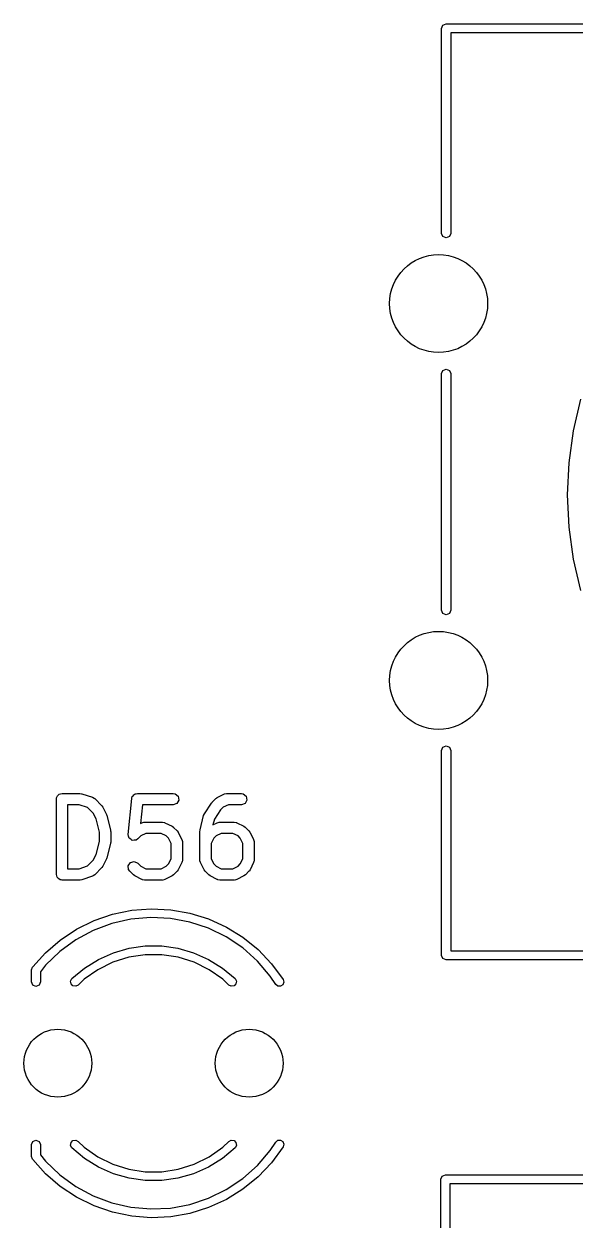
# Model space of a CAD drawing. Extents: x 36 to 247, y -101 to -40.
# Drawn here: x 36.33 to 43.65, y -72.15 to -56.28 of the extents above; entities that cross this region are included whole.
import ezdxf

# ---------------------------------------------------------------- set-up
doc = ezdxf.new("R2010")
doc.units = 0
doc.layers.add('BLACK', color=7, linetype='CONTINUOUS')

msp = doc.modelspace()

# ---------------------------------------------------------------- linework, layer by layer
at = {"layer": 'BLACK', "linetype": 'CONTINUOUS'}
for p, q in [((41.88, -56.34), (41.897574, -56.297574)), ((41.88, -59.06), (41.88, -56.34)), ((41.897574, -56.297574), (41.94, -56.28)), ((41.94, -56.28), (54.24, -56.28)), ((54.18, -56.4), (42, -56.4)), ((42, -56.4), (42, -59.06)), ((41.897574, -59.102426), (41.88, -59.06)), ((41.94, -59.12), (41.897574, -59.102426)), ((41.982426, -59.102426), (41.94, -59.12)), ((42, -59.06), (41.982426, -59.102426)), ((41.88, -60.92), (41.897574, -60.877574)), ((41.88, -64.06), (41.88, -60.92)), ((41.897574, -60.877574), (41.94, -60.86)), ((41.94, -60.86), (41.982426, -60.877574)), ((41.982426, -60.877574), (42, -60.92)), ((42, -60.92), (42, -64.06)), ((43.629939, -61.677577), (43.728043, -61.260464)), ((43.570739, -62.101962), (43.629939, -61.677577)), ((43.55095, -62.53), (43.570739, -62.101962)), ((43.570739, -62.958038), (43.55095, -62.53)), ((43.629939, -63.382423), (43.570739, -62.958038)), ((43.728043, -63.799536), (43.629939, -63.382423)), ((41.897574, -64.102426), (41.88, -64.06)), ((41.94, -64.12), (41.897574, -64.102426)), ((41.982426, -64.102426), (41.94, -64.12)), ((42, -64.06), (41.982426, -64.102426)), ((41.897574, -65.877574), (41.94, -65.86)), ((41.94, -65.86), (41.982426, -65.877574)), ((41.88, -65.92), (41.897574, -65.877574)), ((41.88, -68.64), (41.88, -65.92)), ((41.982426, -65.877574), (42, -65.92)), ((42, -65.92), (42, -68.58)), ((36.798863, -66.505051), (36.803214, -66.499867)), ((36.803214, -66.499867), (36.822405, -66.496482)), ((36.822405, -66.496482), (36.840714, -66.489819)), ((36.840714, -66.489819), (37.078809, -66.489819)), ((37.078809, -66.489819), (37.100891, -66.493712)), ((37.100891, -66.493712), (37.102526, -66.493668)), ((37.102526, -66.493668), (37.245383, -66.541287)), ((37.802356, -66.50378), (37.809863, -66.496458)), ((37.809863, -66.496458), (37.825746, -66.495266)), ((37.825746, -66.495266), (37.840714, -66.489819)), ((37.840714, -66.489819), (38.316904, -66.489819)), ((38.316904, -66.489819), (38.342556, -66.494342)), ((38.342556, -66.494342), (38.381856, -66.527319)), ((38.902411, -66.545356), (38.997649, -66.497737)), ((38.997649, -66.497737), (39.022615, -66.490311)), ((39.022615, -66.490311), (39.026976, -66.491352)), ((39.026976, -66.491352), (39.03119, -66.489819)), ((39.03119, -66.489819), (39.221666, -66.489819)), ((39.221666, -66.489819), (39.247318, -66.494342)), ((39.247318, -66.494342), (39.286618, -66.527319)), ((36.765714, -66.564819), (36.767431, -66.555077)), ((36.765714, -67.564819), (36.765714, -66.564819)), ((36.766853, -66.551795), (36.768519, -66.548909)), ((36.767431, -66.555077), (36.766853, -66.551795)), ((36.768519, -66.548909), (36.770237, -66.539167)), ((36.770237, -66.539167), (36.782762, -66.524239)), ((36.782762, -66.524239), (36.792505, -66.507366)), ((36.792505, -66.507366), (36.798863, -66.505051)), ((37.066639, -66.639819), (36.915714, -66.639819)), ((36.915714, -66.639819), (36.915714, -67.489819)), ((37.181152, -66.67799), (37.066639, -66.639819)), ((37.245383, -66.541287), (37.268288, -66.553689)), ((37.268288, -66.553689), (37.270635, -66.55751)), ((37.270635, -66.55751), (37.274699, -66.559405)), ((37.274699, -66.559405), (37.369937, -66.654643)), ((37.369937, -66.654643), (37.382799, -66.673011)), ((37.718467, -67.033546), (37.766086, -66.557356)), ((37.766086, -66.557356), (37.76716, -66.553537)), ((37.766853, -66.551795), (37.768407, -66.549102)), ((37.76716, -66.553537), (37.766853, -66.551795)), ((37.768407, -66.549102), (37.773139, -66.532282)), ((37.773139, -66.532282), (37.784541, -66.521159)), ((37.784541, -66.521159), (37.792505, -66.507366)), ((37.792505, -66.507366), (37.802356, -66.50378)), ((37.908588, -66.639819), (37.883769, -66.888009)), ((38.316904, -66.639819), (37.908588, -66.639819)), ((38.365113, -66.622272), (38.316904, -66.639819)), ((38.390765, -66.577843), (38.365113, -66.622272)), ((38.381856, -66.527319), (38.390765, -66.577843)), ((38.730691, -66.761311), (38.825929, -66.618454)), ((38.825929, -66.618454), (38.833823, -66.610189)), ((38.833823, -66.610189), (38.8353, -66.607024)), ((38.8353, -66.607024), (38.882919, -66.559405)), ((38.882919, -66.559405), (38.901285, -66.546545)), ((38.901285, -66.546545), (38.902411, -66.545356)), ((39.048895, -66.639819), (38.980379, -66.674077)), ((39.221666, -66.639819), (39.048895, -66.639819)), ((39.269875, -66.622272), (39.221666, -66.639819)), ((39.295527, -66.577843), (39.269875, -66.622272)), ((39.286618, -66.527319), (39.295527, -66.577843)), ((37.255265, -66.752103), (37.181152, -66.67799)), ((37.293758, -66.82909), (37.255265, -66.752103)), ((37.382799, -66.673011), (37.383986, -66.674135)), ((37.383986, -66.674135), (37.431605, -66.769373)), ((37.431605, -66.769373), (37.435295, -66.781779)), ((37.435295, -66.781779), (37.437284, -66.784724)), ((37.437284, -66.784724), (37.484903, -66.9752)), ((38.672715, -66.9752), (38.720334, -66.784724)), ((38.720334, -66.784724), (38.730588, -66.761732)), ((38.730588, -66.761732), (38.730691, -66.761311)), ((38.946617, -66.707838), (38.862705, -66.833707)), ((38.980379, -66.674077), (38.946617, -66.707838)), ((37.337142, -67.002624), (37.293758, -66.82909)), ((37.484903, -66.9752), (37.485956, -66.990132)), ((37.883769, -66.888009), (37.902411, -66.878689)), ((37.902411, -66.878689), (37.927377, -66.871263)), ((37.927377, -66.871263), (37.931738, -66.872304)), ((37.931738, -66.872304), (37.935952, -66.870771)), ((37.935952, -66.870771), (38.174047, -66.870771)), ((38.174047, -66.870771), (38.199699, -66.875294)), ((38.199699, -66.875294), (38.203134, -66.878176)), ((38.203134, -66.878176), (38.207588, -66.878689)), ((38.207588, -66.878689), (38.302826, -66.926308)), ((38.302826, -66.926308), (38.320836, -66.939666)), ((38.320836, -66.939666), (38.322318, -66.940357)), ((38.322318, -66.940357), (38.369937, -66.987976)), ((38.673075, -66.978648), (38.672715, -66.9752)), ((38.862705, -66.833707), (38.844181, -66.907804)), ((38.844181, -66.907804), (38.902411, -66.878689)), ((38.902411, -66.878689), (38.927377, -66.871263)), ((38.927377, -66.871263), (38.931738, -66.872304)), ((38.931738, -66.872304), (38.935952, -66.870771)), ((38.935952, -66.870771), (39.126428, -66.870771)), ((39.126428, -66.870771), (39.15208, -66.875294)), ((39.15208, -66.875294), (39.155515, -66.878176)), ((39.155515, -66.878176), (39.159969, -66.878689)), ((39.159969, -66.878689), (39.255207, -66.926308)), ((39.255207, -66.926308), (39.273217, -66.939666)), ((39.273217, -66.939666), (39.274699, -66.940357)), ((39.274699, -66.940357), (39.322318, -66.987976)), ((37.293758, -67.300547), (37.337142, -67.127013)), ((37.337142, -67.127013), (37.337142, -67.002624)), ((37.485956, -66.990132), (37.487142, -66.99339)), ((37.487142, -66.99339), (37.487142, -67.136247)), ((37.718381, -67.034473), (37.718589, -67.034026)), ((37.724907, -67.058832), (37.718381, -67.034473)), ((37.718589, -67.034026), (37.718467, -67.033546)), ((37.73113, -67.083262), (37.724907, -67.058832)), ((37.73153, -67.083549), (37.73113, -67.083262)), ((37.731658, -67.084027), (37.73153, -67.083549)), ((37.752292, -67.098475), (37.731658, -67.084027)), ((37.772786, -67.113208), (37.752292, -67.098475)), ((37.773279, -67.11317), (37.772786, -67.113208)), ((37.773684, -67.113454), (37.773279, -67.11317)), ((37.798787, -67.111257), (37.773684, -67.113454)), ((37.823946, -67.10937), (37.798787, -67.111257)), ((37.824299, -67.109024), (37.823946, -67.10937)), ((37.824791, -67.108982), (37.824299, -67.109024)), ((37.846128, -67.094042), (37.824791, -67.108982)), ((37.885141, -67.055029), (37.846128, -67.094042)), ((37.953657, -67.020771), (37.885141, -67.055029)), ((38.156342, -67.020771), (37.953657, -67.020771)), ((38.224858, -67.055029), (38.156342, -67.020771)), ((38.255265, -67.085436), (38.224858, -67.055029)), ((38.289523, -67.153952), (38.255265, -67.085436)), ((38.369937, -66.987976), (38.382796, -67.006342)), ((38.382796, -67.006342), (38.383986, -67.007468)), ((38.383986, -67.007468), (38.431605, -67.102706)), ((38.431605, -67.102706), (38.439031, -67.127672)), ((38.439031, -67.127672), (38.437989, -67.132033)), ((38.437989, -67.132033), (38.439523, -67.136247)), ((38.670476, -66.99339), (38.673075, -66.978648)), ((38.670476, -67.374342), (38.670476, -66.99339)), ((38.854734, -67.085436), (38.820476, -67.153952)), ((38.885141, -67.055029), (38.854734, -67.085436)), ((38.953657, -67.020771), (38.885141, -67.055029)), ((39.108723, -67.020771), (38.953657, -67.020771)), ((39.177239, -67.055029), (39.108723, -67.020771)), ((39.207646, -67.085436), (39.177239, -67.055029)), ((39.241904, -67.153952), (39.207646, -67.085436)), ((39.322318, -66.987976), (39.335177, -67.006342)), ((39.335177, -67.006342), (39.336367, -67.007468)), ((39.336367, -67.007468), (39.383986, -67.102706)), ((39.383986, -67.102706), (39.391412, -67.127672)), ((39.391412, -67.127672), (39.39037, -67.132033)), ((39.39037, -67.132033), (39.391904, -67.136247)), ((37.484903, -67.154437), (37.437284, -67.344913)), ((37.487142, -67.136247), (37.484542, -67.150988)), ((37.484542, -67.150988), (37.484903, -67.154437)), ((38.289523, -67.356637), (38.289523, -67.153952)), ((38.439523, -67.136247), (38.439523, -67.374342)), ((38.820476, -67.153952), (38.820476, -67.356637)), ((39.241904, -67.356637), (39.241904, -67.153952)), ((39.391904, -67.136247), (39.391904, -67.374342)), ((37.066639, -67.489819), (37.181152, -67.451647)), ((37.181152, -67.451647), (37.255264, -67.377534)), ((37.255264, -67.377534), (37.293758, -67.300547)), ((37.431605, -67.360264), (37.383986, -67.455502)), ((37.432011, -67.356735), (37.431605, -67.360264)), ((37.437284, -67.344913), (37.432011, -67.356735)), ((37.720651, -67.450168), (37.750077, -67.408143)), ((37.725121, -67.501275), (37.720651, -67.450168)), ((37.750077, -67.408143), (37.799632, -67.394866)), ((37.799632, -67.394866), (37.846129, -67.416548)), ((37.846129, -67.416548), (37.885141, -67.455561)), ((38.224857, -67.455561), (38.255264, -67.425153)), ((38.255264, -67.425153), (38.289523, -67.356637)), ((38.431605, -67.407883), (38.383986, -67.503121)), ((38.432117, -67.403429), (38.431605, -67.407883)), ((38.435, -67.399994), (38.432117, -67.403429)), ((38.439523, -67.374342), (38.435, -67.399994)), ((38.672009, -67.378555), (38.670476, -67.374342)), ((38.670968, -67.382916), (38.672009, -67.378555)), ((38.678394, -67.407883), (38.670968, -67.382916)), ((38.726013, -67.503121), (38.678394, -67.407883)), ((38.820476, -67.356637), (38.854734, -67.425153)), ((38.854734, -67.425153), (38.885141, -67.455561)), ((39.177238, -67.455561), (39.207645, -67.425153)), ((39.207645, -67.425153), (39.241904, -67.356637)), ((39.383986, -67.407883), (39.336367, -67.503121)), ((39.384498, -67.403429), (39.383986, -67.407883)), ((39.387381, -67.399994), (39.384498, -67.403429)), ((39.391904, -67.374342), (39.387381, -67.399994)), ((36.772377, -67.583127), (36.765714, -67.564819)), ((36.775762, -67.602319), (36.772377, -67.583127)), ((36.780946, -67.606669), (36.775762, -67.602319)), ((36.783261, -67.613028), (36.780946, -67.606669)), ((36.915714, -67.489819), (37.066639, -67.489819)), ((37.245383, -67.588351), (37.102526, -67.63597)), ((37.248895, -67.585563), (37.245383, -67.588351)), ((37.253362, -67.585173), (37.248895, -67.585563)), ((37.274699, -67.570233), (37.253362, -67.585173)), ((37.369938, -67.474993), (37.274699, -67.570233)), ((37.370629, -67.47351), (37.369938, -67.474993)), ((37.383986, -67.455502), (37.370629, -67.47351)), ((37.740061, -67.522612), (37.725121, -67.501275)), ((37.78768, -67.570232), (37.740061, -67.522612)), ((37.789161, -67.570922), (37.78768, -67.570232)), ((37.807173, -67.584282), (37.789161, -67.570922)), ((37.902411, -67.631901), (37.807173, -67.584282)), ((37.885141, -67.455561), (37.953657, -67.489819)), ((37.953657, -67.489819), (38.156342, -67.489819)), ((38.156342, -67.489819), (38.224857, -67.455561)), ((38.302826, -67.584282), (38.207588, -67.631901)), ((38.30395, -67.583094), (38.302826, -67.584282)), ((38.322319, -67.570232), (38.30395, -67.583094)), ((38.369937, -67.522613), (38.322319, -67.570232)), ((38.370627, -67.521131), (38.369937, -67.522613)), ((38.383986, -67.503121), (38.370627, -67.521131)), ((38.727201, -67.504246), (38.726013, -67.503121)), ((38.740061, -67.522612), (38.727201, -67.504246)), ((38.78768, -67.570232), (38.740061, -67.522612)), ((38.789161, -67.570922), (38.78768, -67.570232)), ((38.807173, -67.584282), (38.789161, -67.570922)), ((38.902411, -67.631901), (38.807173, -67.584282)), ((38.885141, -67.455561), (38.953657, -67.489819)), ((38.953657, -67.489819), (39.108723, -67.489819)), ((39.108723, -67.489819), (39.177238, -67.455561)), ((39.255207, -67.584282), (39.159969, -67.631901)), ((39.256331, -67.583094), (39.255207, -67.584282)), ((39.2747, -67.570232), (39.256331, -67.583094)), ((39.322318, -67.522613), (39.2747, -67.570232)), ((39.323008, -67.521131), (39.322318, -67.522613)), ((39.336367, -67.503121), (39.323008, -67.521131)), ((36.800134, -67.62277), (36.783261, -67.613028)), ((36.815062, -67.635296), (36.800134, -67.62277)), ((36.824804, -67.637013), (36.815062, -67.635296)), ((36.82769, -67.63868), (36.824804, -67.637013)), ((36.830972, -67.638101), (36.82769, -67.63868)), ((36.840714, -67.639819), (36.830972, -67.638101)), ((37.078809, -67.639819), (36.840714, -67.639819)), ((37.080347, -67.639258), (37.078809, -67.639819)), ((37.102526, -67.63597), (37.080347, -67.639258)), ((37.906864, -67.632413), (37.902411, -67.631901)), ((37.9103, -67.635296), (37.906864, -67.632413)), ((37.935952, -67.639819), (37.9103, -67.635296)), ((38.174047, -67.639819), (37.935952, -67.639819)), ((38.17826, -67.638285), (38.174047, -67.639819)), ((38.182621, -67.639327), (38.17826, -67.638285)), ((38.207588, -67.631901), (38.182621, -67.639327)), ((38.906864, -67.632413), (38.902411, -67.631901)), ((38.9103, -67.635296), (38.906864, -67.632413)), ((38.935952, -67.639819), (38.9103, -67.635296)), ((39.126428, -67.639819), (38.935952, -67.639819)), ((39.130641, -67.638285), (39.126428, -67.639819)), ((39.135002, -67.639327), (39.130641, -67.638285)), ((39.159969, -67.631901), (39.135002, -67.639327)), ((37.51219, -68.093171), (37.766122, -68.040457)), ((37.766122, -68.040457), (38.024677, -68.020225)), ((38.024677, -68.020225), (38.283718, -68.0328)), ((38.283718, -68.0328), (38.539098, -68.07798)), ((38.539098, -68.07798), (38.78673, -68.155041)), ((37.034315, -68.292165), (37.266946, -68.177524)), ((37.500734, -68.216594), (37.255204, -68.308565)), ((37.266946, -68.177524), (37.51219, -68.093171)), ((37.756445, -68.158668), (37.500734, -68.216594)), ((38.01764, -68.135852), (37.756445, -68.158668)), ((38.279522, -68.148564), (38.01764, -68.135852)), ((38.537279, -68.196572), (38.279522, -68.148564)), ((38.786178, -68.278993), (38.537279, -68.196572)), ((38.78673, -68.155041), (39.02265, -68.262751)), ((36.818019, -68.43526), (37.034315, -68.292165)), ((37.255204, -68.308565), (37.024366, -68.432893)), ((39.021645, -68.394314), (38.786178, -68.278993)), ((39.239355, -68.540416), (39.021645, -68.394314)), ((39.02265, -68.262751), (39.243084, -68.399386)), ((39.243084, -68.399386), (39.444503, -68.562758)), ((36.621521, -68.604519), (36.818019, -68.43526)), ((37.024366, -68.432893), (36.81246, -68.587293)), ((37.522145, -68.603827), (37.731141, -68.543988)), ((37.731141, -68.543988), (37.946425, -68.513784)), ((37.946425, -68.513784), (38.163818, -68.513801)), ((38.163818, -68.513801), (38.379098, -68.544039)), ((38.379098, -68.544039), (38.588084, -68.603911)), ((39.43531, -68.714615), (39.239355, -68.540416)), ((39.444503, -68.562758), (39.623683, -68.750254)), ((36.453353, -68.791251), (36.621521, -68.604519)), ((36.81246, -68.587293), (36.623378, -68.768929)), ((37.139056, -68.807208), (37.323498, -68.692139)), ((37.323498, -68.692139), (37.522145, -68.603827)), ((37.725685, -68.663809), (37.514668, -68.730649)), ((37.944438, -68.630001), (37.725685, -68.663809)), ((38.165788, -68.630019), (37.944438, -68.630001)), ((38.384535, -68.663861), (38.165788, -68.630019)), ((38.595541, -68.730733), (38.384535, -68.663861)), ((38.588084, -68.603911), (38.786718, -68.692253)), ((38.786718, -68.692253), (38.971142, -68.807352)), ((39.60591, -68.913711), (39.43531, -68.714615)), ((41.897574, -68.682426), (41.88, -68.64)), ((41.94, -68.7), (41.897574, -68.682426)), ((54.24, -68.7), (41.94, -68.7)), ((42, -68.58), (54.18, -68.58)), ((36.435, -68.834), (36.435366, -68.833116)), ((36.435, -68.99), (36.435, -68.834)), ((36.435052, -68.831993), (36.447965, -68.797232)), ((36.435366, -68.833116), (36.435052, -68.831993)), ((36.447965, -68.797232), (36.447966, -68.797233)), ((36.447966, -68.797233), (36.452158, -68.792578)), ((36.452158, -68.792578), (36.452574, -68.791574)), ((36.452574, -68.791574), (36.453353, -68.791251)), ((36.623378, -68.768929), (36.555, -68.85535)), ((36.555, -68.85535), (36.555, -68.99)), ((36.972401, -68.946801), (37.139056, -68.807208)), ((37.316344, -68.828949), (37.13537, -68.956402)), ((37.514668, -68.730649), (37.316344, -68.828949)), ((38.79385, -68.829065), (38.595541, -68.730733)), ((38.974804, -68.956546), (38.79385, -68.829065)), ((38.971142, -68.807352), (39.137775, -68.94697)), ((39.623683, -68.750254), (39.777756, -68.958872)), ((36.452574, -69.032426), (36.435, -68.99)), ((36.495, -69.05), (36.452574, -69.032426)), ((36.537426, -69.032426), (36.495, -69.05)), ((36.555, -68.99), (36.537426, -69.032426)), ((36.95496, -68.979525), (36.972401, -68.9468)), ((36.960086, -69.016251), (36.95496, -68.979525)), ((36.98582, -69.04295), (36.960086, -69.016251)), ((36.972401, -68.9468), (36.972401, -68.946801)), ((37.055677, -69.0332), (37.022333, -69.049424)), ((37.055678, -69.033201), (37.055677, -69.0332)), ((37.13537, -68.956402), (37.055678, -69.033201)), ((39.054484, -69.033357), (38.974804, -68.956546)), ((39.054485, -69.033356), (39.054484, -69.033357)), ((39.087827, -69.049586), (39.054485, -69.033356)), ((39.150079, -69.016422), (39.12434, -69.043117)), ((39.137775, -68.94697), (39.15521, -68.979697)), ((39.15521, -68.979697), (39.150079, -69.016422)), ((39.676912, -69.023913), (39.60591, -68.913711)), ((39.676913, -69.023913), (39.676912, -69.023913)), ((39.705658, -69.047339), (39.676913, -69.023913)), ((39.773845, -69.029297), (39.742683, -69.049396)), ((39.787243, -68.994719), (39.773845, -69.029297)), ((39.777756, -68.958872), (39.777757, -68.958871)), ((39.777757, -68.958871), (39.787243, -68.994719)), ((37.022333, -69.049424), (36.98582, -69.04295)), ((39.12434, -69.043117), (39.087827, -69.049586)), ((39.742683, -69.049396), (39.705658, -69.047339)), ((36.452574, -71.107574), (36.495, -71.09)), ((36.495, -71.09), (36.537426, -71.107574)), ((36.960086, -71.123749), (36.98582, -71.09705)), ((36.98582, -71.09705), (37.022333, -71.090576)), ((37.022333, -71.090576), (37.055677, -71.1068)), ((39.054485, -71.106644), (39.087827, -71.090414)), ((39.087827, -71.090414), (39.12434, -71.096883)), ((39.12434, -71.096883), (39.150079, -71.123578)), ((39.676913, -71.116087), (39.705658, -71.092661)), ((39.705658, -71.092661), (39.742683, -71.090604)), ((39.742683, -71.090604), (39.773845, -71.110703)), ((36.435, -71.15), (36.452574, -71.107574)), ((36.435, -71.306), (36.435, -71.15)), ((36.537426, -71.107574), (36.555, -71.15)), ((36.555, -71.15), (36.555, -71.284649)), ((36.95496, -71.160475), (36.960086, -71.123749)), ((36.972401, -71.1932), (36.95496, -71.160475)), ((37.139056, -71.332792), (36.972401, -71.193199)), ((36.972401, -71.193199), (36.972401, -71.1932)), ((37.055677, -71.1068), (37.055678, -71.106799)), ((37.055678, -71.106799), (37.13537, -71.183598)), ((37.13537, -71.183598), (37.316344, -71.311051)), ((38.79385, -71.310935), (38.974804, -71.183454)), ((39.137775, -71.19303), (38.971142, -71.332648)), ((38.974804, -71.183454), (39.054484, -71.106643)), ((39.054484, -71.106643), (39.054485, -71.106644)), ((39.15521, -71.160303), (39.137775, -71.19303)), ((39.150079, -71.123578), (39.15521, -71.160303)), ((39.43531, -71.425385), (39.60591, -71.226289)), ((39.60591, -71.226289), (39.676912, -71.116087)), ((39.777756, -71.181128), (39.623683, -71.389746)), ((39.676912, -71.116087), (39.676913, -71.116087)), ((39.773845, -71.110703), (39.787243, -71.145281)), ((39.777757, -71.181129), (39.777756, -71.181128)), ((39.787243, -71.145281), (39.777757, -71.181129)), ((36.435366, -71.306883), (36.435, -71.306)), ((36.435052, -71.308007), (36.435366, -71.306883)), ((36.447965, -71.342768), (36.435052, -71.308007)), ((36.447966, -71.342767), (36.447965, -71.342768)), ((36.452158, -71.347421), (36.447966, -71.342767)), ((36.452574, -71.348426), (36.452158, -71.347421)), ((36.453353, -71.348748), (36.452574, -71.348426)), ((36.621521, -71.535481), (36.453353, -71.348748)), ((36.555, -71.284649), (36.623378, -71.371071)), ((36.623378, -71.371071), (36.81246, -71.552707)), ((37.323498, -71.447861), (37.139056, -71.332792)), ((37.316344, -71.311051), (37.514668, -71.409351)), ((37.514668, -71.409351), (37.725685, -71.476191)), ((38.384535, -71.476139), (38.595541, -71.409267)), ((38.595541, -71.409267), (38.79385, -71.310935)), ((38.971142, -71.332648), (38.786718, -71.447747)), ((39.623683, -71.389746), (39.444503, -71.577242)), ((36.818019, -71.70474), (36.621521, -71.535481)), ((36.81246, -71.552707), (37.024366, -71.707107)), ((37.522145, -71.536173), (37.323498, -71.447861)), ((37.731141, -71.596012), (37.522145, -71.536173)), ((37.725685, -71.476191), (37.944438, -71.509999)), ((37.944438, -71.509999), (38.165788, -71.509981)), ((38.165788, -71.509981), (38.384535, -71.476139)), ((38.588084, -71.536089), (38.379098, -71.595961)), ((38.786718, -71.447747), (38.588084, -71.536089)), ((39.239355, -71.599584), (39.43531, -71.425385)), ((39.444503, -71.577242), (39.243084, -71.740614)), ((41.87, -71.61), (41.887574, -71.567574)), ((41.887574, -71.567574), (41.93, -71.55)), ((41.93, -71.55), (54.23, -71.55)), ((37.034315, -71.847835), (36.818019, -71.70474)), ((37.024366, -71.707107), (37.255204, -71.831435)), ((37.946425, -71.626216), (37.731141, -71.596012)), ((38.163818, -71.626199), (37.946425, -71.626216)), ((38.379098, -71.595961), (38.163818, -71.626199)), ((39.021645, -71.745686), (39.239355, -71.599584)), ((41.87, -74.33), (41.87, -71.61)), ((54.17, -71.67), (41.99, -71.67)), ((41.99, -71.67), (41.99, -74.33)), ((37.266946, -71.962476), (37.034315, -71.847835)), ((37.255204, -71.831435), (37.500734, -71.923406)), ((38.537279, -71.943428), (38.786178, -71.861007)), ((38.786178, -71.861007), (39.021645, -71.745686)), ((39.02265, -71.877249), (38.78673, -71.984959)), ((39.243084, -71.740614), (39.02265, -71.877249)), ((37.51219, -72.046829), (37.266946, -71.962476)), ((37.500734, -71.923406), (37.756445, -71.981332)), ((37.766122, -72.099543), (37.51219, -72.046829)), ((37.756445, -71.981332), (38.01764, -72.004148)), ((38.01764, -72.004148), (38.279522, -71.991436)), ((38.279522, -71.991436), (38.537279, -71.943428)), ((38.78673, -71.984959), (38.539098, -72.06202)), ((38.024677, -72.119775), (37.766122, -72.099543)), ((38.283718, -72.1072), (38.024677, -72.119775)), ((38.539098, -72.06202), (38.283718, -72.1072))]:
    msp.add_line(p, q, dxfattribs=at)
at = {"layer": 'BLACK'}
for centre, radius in [((41.84, -59.99), 0.65), ((41.84, -64.99), 0.65), ((36.785, -70.07), 0.45), ((39.325, -70.07), 0.45)]:
    msp.add_circle(centre, radius, dxfattribs=at)

doc.saveas('drawing.dxf')
